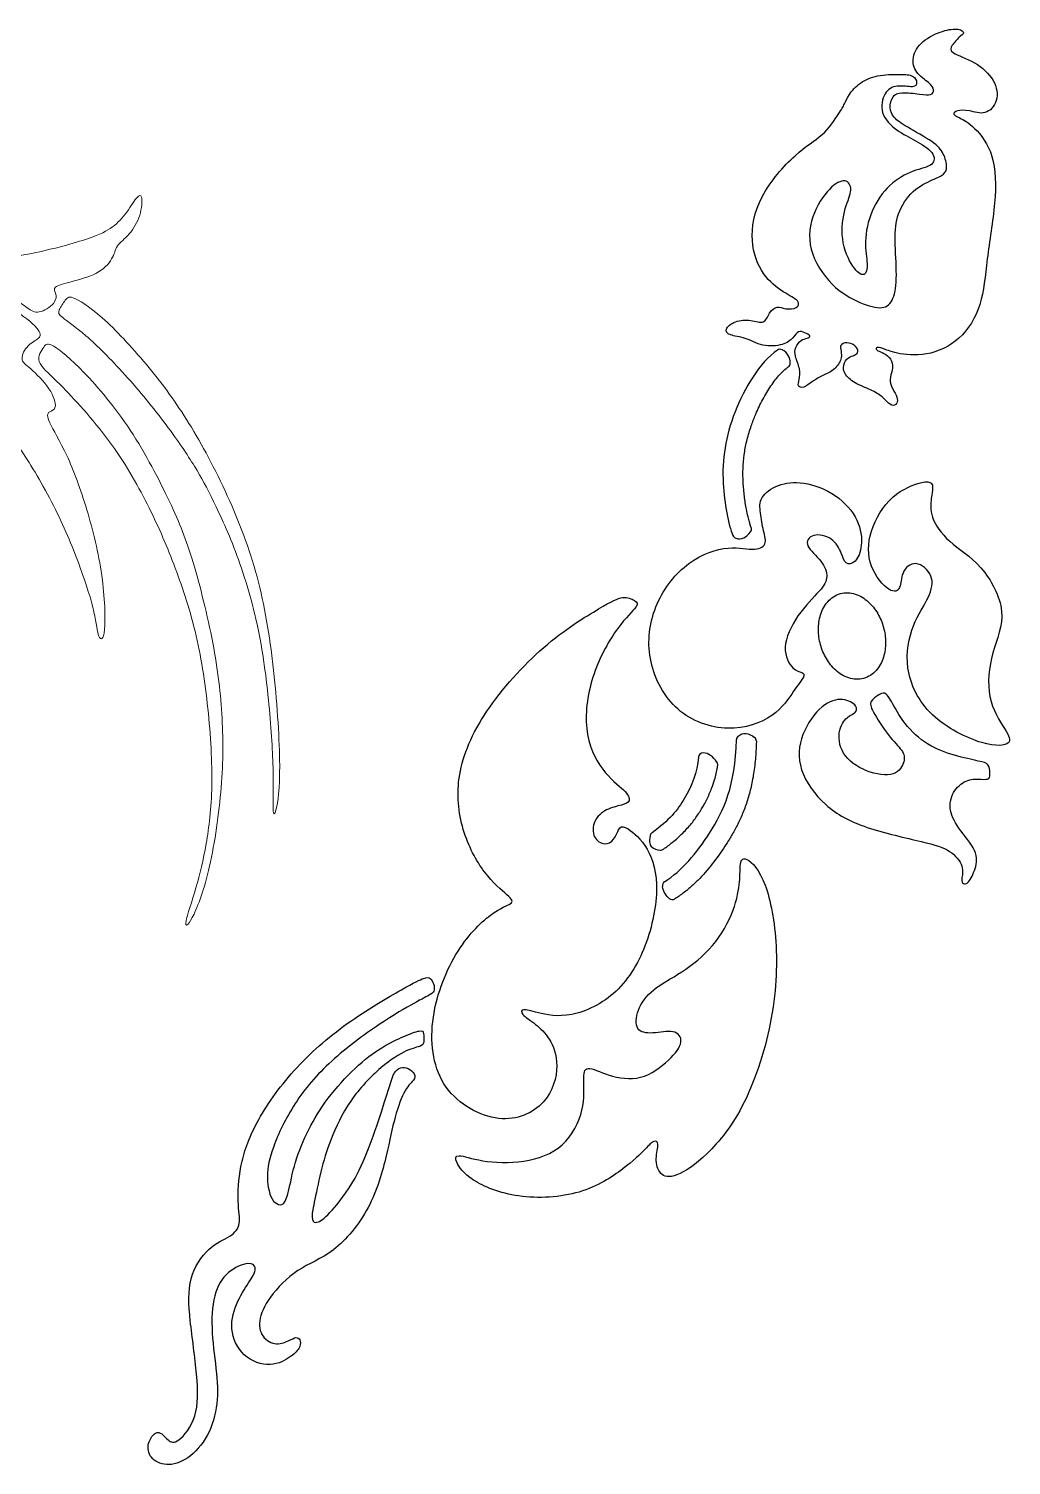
# Model space of a CAD drawing. Header units: millimetres. Extents: x -84 to 83, y -94 to 93.
# Drawn here: x 54.78 to 82.26, y -88.56 to -48.41 of the extents above; entities that cross this region are included whole.
import ezdxf

# ---------------------------------------------------------------- set-up
doc = ezdxf.new("R2010")
doc.units = ezdxf.units.MM
doc.header["$MEASUREMENT"] = 0
doc.layers.add('Default', color=18, linetype='Continuous')
doc.layers.add('Layer 1', color=7, linetype='Continuous')

msp = doc.modelspace()

# ---------------------------------------------------------------- linework, layer by layer
at = {"layer": 'Default', "color": 5}
for centre, start, end in [((75.789, -57.504), 62.2453, 124.6415), ((75.944, -57.758), 305.5053, 1.2276), ((74.593, -62.53), 202.1074, 252.7325), ((74.861, -62.398), 322.3766, 21.0015), ((74.702, -68.285), 129.3039, 178.7325), ((74.999, -68.322), 358.5281, 52.3387), ((73.638, -68.78), 88.547, 177.0173), ((73.917, -68.985), 352.1969, 34.0347), ((72.29, -70.989), 125.9633, 166.0485), ((72.456, -71.236), 266.2021, 305.8582), ((72.629, -72.364), 122.1415, 190.5581), ((72.777, -72.623), 230.1304, 301.8948)]:
    msp.add_arc(centre, 0.131, start, end, dxfattribs=at)
for points in [[(77.419, -50.81), (77.322, -50.959), (77.01, -51.422), (76.276, -51.81), (75.137, -53.115), (74.919, -54.382), (75.284, -55.335), (75.912, -55.806), (76.359, -56.021), (76.296, -56.237), (75.922, -56.262), (75.709, -56.143), (75.477, -56.335), (75.363, -56.691), (74.987, -56.534), (74.517, -56.571), (74.217, -56.821), (74.355, -56.994), (74.809, -57.023), (75.286, -57.311), (75.908, -57.265), (76.167, -57.052), (76.303, -56.841), (76.478, -56.901), (76.671, -57.004), (76.557, -57.07), (76.375, -57.094), (76.21, -57.316), (76.19, -57.549), (76.364, -57.923), (76.334, -58.239), (76.262, -58.408), (76.439, -58.474), (76.694, -58.267), (76.952, -58.114), (77.296, -57.974), (77.515, -57.679), (77.504, -57.408), (77.454, -57.252), (77.64, -57.159), (77.911, -57.259), (78.002, -57.45), (77.877, -57.546), (77.703, -57.582), (77.535, -57.799), (77.582, -58.094), (77.914, -58.348), (78.406, -58.528), (78.693, -58.726), (78.869, -58.946), (79.05, -58.948), (79.091, -58.764), (78.982, -58.555), (78.829, -58.268), (78.915, -58.036), (78.958, -57.752), (78.812, -57.54), (78.58, -57.435), (78.462, -57.388), (78.486, -57.305), (78.624, -57.325), (78.983, -57.491), (79.87, -57.591), (80.854, -57.153), (81.461, -56.156), (81.551, -54.925), (81.84, -53.227), (81.814, -51.895), (81.2, -51.106), (80.775, -50.883), (80.602, -50.8), (80.715, -50.697), (81.065, -50.675), (81.536, -50.855), (81.914, -50.448), (81.825, -49.841), (81.257, -49.322), (80.498, -49.075), (80.583, -48.889), (80.81, -48.621), (80.976, -48.54), (80.811, -48.397), (80.364, -48.445), (79.725, -48.743), (79.462, -49.219), (79.556, -49.658), (79.989, -49.93), (80.115, -50.126), (80.035, -50.292), (79.734, -50.24), (79.143, -50.175), (78.932, -50.275), (78.833, -50.632), (78.955, -50.902), (79.269, -51.124), (80.132, -51.599), (80.381, -51.894), (80.478, -52.313), (80.398, -52.479), (80.101, -52.616), (79.476, -52.899), (79.045, -53.586), (78.98, -54.263), (79.074, -55.373), (78.98, -56.002), (78.693, -56.286), (78.057, -56.104), (77.227, -55.66), (76.518, -54.57), (76.68, -53.506), (77.258, -52.739), (77.687, -52.589), (77.833, -52.954), (77.558, -53.443), (77.475, -54.437), (77.892, -55.215), (78.175, -55.356), (78.263, -55.032), (78.127, -54.4), (78.309, -53.482), (78.835, -52.729), (79.527, -52.348), (80.122, -52.25), (80.123, -51.872), (79.574, -51.523), (79.049, -51.286), (78.552, -50.774), (78.695, -50.168), (79.041, -49.965), (79.557, -50.078), (79.639, -49.928), (79.544, -49.708), (79.173, -49.679), (78.483, -49.703), (78.01, -49.907), (77.693, -50.263), (77.59, -50.525), (77.515, -50.66), (77.419, -50.81)], [(76.075, -57.755), (76.072, -57.602), (76.003, -57.468), (75.85, -57.387)], [(73.105, -63.467), (72.75, -63.768), (72.16, -64.63), (72.034, -66.105), (72.806, -67.588), (74.364, -68.132), (75.703, -67.661), (76.201, -66.857), (76.506, -66.491), (76.425, -66.392), (76.163, -66.369), (75.802, -65.759), (76.243, -64.78), (76.977, -64.069), (77.15, -63.748), (77, -63.285), (76.432, -62.853), (76.679, -62.494), (77.269, -62.623), (77.539, -63.094), (77.596, -63.401), (77.906, -63.364), (78.109, -62.891), (78.03, -62.151), (77.398, -61.4), (76.405, -61.04), (75.716, -61.129), (75.196, -61.512), (75.235, -61.922), (75.323, -62.473), (75.444, -62.842), (75.076, -63.025), (74.289, -62.824), (73.46, -63.166), (73.105, -63.467)], [(78.943, -61.509), (78.675, -61.749), (78.234, -62.465), (78.24, -63.471), (78.892, -64.231), (79.19, -64.077), (79.153, -63.613), (79.566, -63.218), (80.121, -63.686), (79.993, -64.292), (79.482, -65.013), (79.213, -66.253), (79.87, -67.685), (81.599, -68.521), (82.318, -68.411), (82.131, -68.07), (81.534, -67.148), (81.682, -65.813), (82.195, -64.751), (81.447, -63.343), (80.451, -62.763), (79.963, -62.035), (80.021, -61.501), (80.063, -61.224), (80.045, -61.107), (79.845, -61.026), (79.212, -61.269), (78.943, -61.509)], [(74.554, -62.655), (74.711, -62.704), (74.846, -62.631), (74.964, -62.478)], [(78.128, -66.571), (78.195, -66.553), (78.325, -66.494), (78.486, -66.353), (78.606, -66.177), (78.687, -65.981), (78.732, -65.774), (78.746, -65.562), (78.73, -65.351), (78.687, -65.143), (78.618, -64.943), (78.524, -64.753), (78.404, -64.578), (78.259, -64.423), (78.089, -64.296), (77.896, -64.206), (77.686, -64.167), (77.474, -64.19), (77.279, -64.279), (77.118, -64.42), (76.999, -64.595), (76.918, -64.792), (76.872, -64.999), (76.859, -65.21), (76.874, -65.422), (76.917, -65.629), (76.986, -65.829), (77.081, -66.019), (77.2, -66.194), (77.345, -66.349), (77.515, -66.477), (77.708, -66.566), (77.918, -66.606), (78.06, -66.59), (78.128, -66.571)], [(70.718, -64.628), (70.348, -64.846), (69.188, -65.553), (67.424, -67.524), (66.68, -69.292), (66.853, -70.844), (67.514, -72.084), (68.259, -72.692), (68.375, -72.863), (67.776, -73.034), (66.671, -74.134), (65.899, -76.175), (66.21, -78.159), (67.997, -79.136), (69.336, -78.509), (69.651, -77.321), (69.348, -76.599), (68.965, -76.223), (68.516, -75.943), (68.574, -75.786), (68.933, -75.901), (69.89, -76.109), (71.296, -75.443), (72.147, -73.981), (72.452, -72.212), (72.051, -71.145), (71.399, -70.649), (71.284, -70.751), (71.161, -71.092), (70.899, -71.257), (70.544, -71.044), (70.556, -70.534), (70.92, -70.21), (71.393, -70.11), (71.632, -70.018), (71.505, -69.718), (70.807, -69.22), (70.252, -68.047), (70.5, -66.392), (71.284, -65.033), (71.878, -64.515), (71.755, -64.398), (71.411, -64.247), (71.089, -64.41), (70.718, -64.628)], [(79.289, -67.83), (79.461, -68.053), (79.897, -68.458), (80.668, -68.734), (81.414, -68.9), (81.631, -68.94), (81.663, -69.231), (81.662, -69.394), (81.439, -69.394), (81.045, -69.363), (80.632, -69.674), (80.482, -70.186), (80.732, -70.734), (81.336, -71.41), (81.27, -71.889), (81.048, -72.327), (80.904, -72.318), (80.844, -72.219), (80.952, -71.829), (80.572, -71.36), (79.928, -71.16), (78.108, -70.768), (77.014, -70.174), (76.251, -69.115), (76.341, -68.115), (76.969, -67.252), (77.572, -67.093), (77.985, -67.348), (77.9, -67.559), (77.72, -67.59), (77.396, -67.952), (77.458, -68.699), (78.184, -69.217), (79.061, -69.332), (79.295, -68.87), (79.246, -68.596), (78.831, -68.208), (78.324, -67.42), (78.297, -67.209), (78.528, -67.034), (78.724, -66.942), (78.863, -67.119), (79.116, -67.607), (79.289, -67.83)], [(74.619, -68.183), (74.755, -68.072), (74.915, -68.092), (75.079, -68.218)], [(74.026, -68.911), (73.923, -68.759), (73.785, -68.653), (73.642, -68.649)], [(74.656, -72.257), (74.637, -72.451), (74.548, -73.033), (73.955, -74.09), (73.03, -74.821), (72.187, -75.246), (71.77, -75.846), (71.729, -76.435), (72.2, -76.518), (72.865, -76.36), (73.121, -76.712), (72.746, -77.219), (71.912, -77.852), (70.952, -77.683), (70.331, -77.351), (70.279, -77.73), (70.356, -78.587), (69.805, -79.726), (68.638, -80.137), (67.382, -80.083), (66.711, -79.831), (66.696, -80.054), (67.056, -80.583), (68.395, -81.148), (70.288, -81.04), (71.495, -80.24), (72.078, -79.672), (72.263, -79.466), (72.426, -79.535), (72.286, -79.982), (72.405, -80.468), (72.833, -80.562), (73.711, -79.968), (74.835, -78.629), (75.677, -76.004), (75.735, -73.7), (75.349, -72.006), (74.725, -71.455), (74.662, -71.869), (74.675, -72.063), (74.656, -72.257)], [(72.693, -72.723), (72.612, -72.656), (72.527, -72.534), (72.5, -72.388)], [(65.202, -75.274), (64.831, -75.483), (63.647, -76.168), (62.132, -77.497), (61.056, -79.04), (60.66, -80.235), (60.608, -81.266), (60.738, -81.844), (60.468, -82.167), (59.804, -82.425), (59.224, -83.307), (59.266, -84.436), (59.518, -86.105), (59.524, -87.249), (58.928, -87.997), (58.668, -87.869), (58.499, -87.659), (58.339, -87.618), (58.111, -87.882), (58.108, -88.322), (58.547, -88.602), (59.148, -88.481), (59.768, -87.876), (60.085, -86.953), (60.058, -86.039), (59.874, -84.848), (59.929, -83.752), (60.319, -83.115), (60.99, -82.852), (61.166, -83.032), (61.046, -83.308), (60.654, -83.855), (60.368, -84.641), (60.644, -85.473), (61.479, -85.867), (62.108, -85.553), (62.376, -85.286), (62.392, -85.083), (62.298, -84.965), (62.137, -85.031), (61.779, -85.227), (61.318, -85.059), (61.167, -84.548), (61.46, -83.896), (62.276, -83.034), (63.291, -82.693), (64.379, -81.414), (64.821, -79.815), (65.006, -78.8), (65.318, -77.993), (65.582, -77.789), (65.592, -77.629), (65.393, -77.44), (65.177, -77.428), (64.99, -77.569), (64.903, -77.885), (64.58, -78.89), (64.141, -80.145), (63.68, -80.945), (63.107, -81.641), (62.776, -81.838), (62.675, -81.657), (62.748, -81.319), (62.942, -80.34), (63.195, -79.501), (63.715, -78.355), (64.665, -77.366), (65.397, -76.919), (65.792, -76.854), (65.836, -76.751), (65.839, -76.46), (65.759, -76.381), (65.295, -76.565), (64.678, -76.843), (63.917, -77.415), (63.106, -78.314), (62.597, -79.162), (62.203, -80.092), (62.045, -81.002), (61.906, -81.312), (61.72, -81.268), (61.538, -81.109), (61.412, -80.493), (61.555, -79.744), (62.169, -78.424), (63.171, -77.256), (64.667, -76.158), (65.649, -75.59), (66.067, -75.391), (66.129, -75.29), (66.12, -75.109), (66.014, -74.93), (65.873, -74.916), (65.573, -75.065), (65.202, -75.274)]]:
    msp.add_open_spline(points, degree=3, dxfattribs=at)
for points, knots in [([(75.715, -57.396), (75.216, -57.74), (74.352, -59.203), (74.087, -60.967), (74.348, -62.275), (74.472, -62.579)], [70.312651, 70.312651, 70.312651, 70.312651, 77.71816, 85.426391, 91.792124, 91.792124, 91.792124, 91.792124]), ([(74.983, -62.351), (74.978, -62.337), (74.96, -62.287), (74.929, -62.189), (74.889, -62.033), (74.839, -61.794), (74.789, -61.474), (74.755, -61.092), (74.75, -60.706), (74.782, -60.321), (74.853, -59.937), (74.957, -59.574), (75.072, -59.271), (75.208, -58.96), (75.347, -58.692), (75.502, -58.441), (75.623, -58.27), (75.735, -58.13), (75.846, -58.011), (75.936, -57.928), (75.999, -57.88), (76.02, -57.865)], [48.836477, 48.836477, 48.836477, 48.836477, 48.998654, 49.453869, 50.009716, 50.830616, 52.250482, 53.717418, 55.207323, 56.66117, 58.132008, 59.674952, 60.971439, 61.832338, 63.56672, 64.408407, 65.212096, 65.961559, 66.454843, 67.074454, 67.362362, 67.362362, 67.362362, 67.362362]), ([(72.559, -72.253), (73.043, -71.95), (73.935, -70.886), (74.542, -69.571), (74.571, -68.282)], [68.671428, 68.671428, 68.671428, 68.671428, 77.050919, 86.486106, 86.486106, 86.486106, 86.486106]), ([(75.13, -68.325), (75.126, -68.454), (75.113, -68.739), (75.067, -69.164), (74.989, -69.587), (74.885, -69.971), (74.759, -70.32), (74.615, -70.637), (74.458, -70.926), (74.239, -71.282), (73.948, -71.702), (73.619, -72.091), (73.328, -72.373), (73.096, -72.567), (72.931, -72.681), (72.846, -72.734)], [46.262896, 46.262896, 46.262896, 46.262896, 47.73993, 49.516853, 51.147323, 52.655969, 54.063836, 55.386893, 56.637814, 57.828776, 60.16207, 62.486549, 63.642, 64.794386, 65.936976, 65.936976, 65.936976, 65.936976]), ([(73.507, -68.774), (73.486, -69.18), (73.157, -69.977), (72.687, -70.538), (72.213, -70.883)], [-1245.687594, -1245.687594, -1245.687594, -1245.687594, -1240.698203, -1235.677107, -1235.677107, -1235.677107, -1235.677107]), ([(72.532, -71.342), (72.616, -71.282), (72.802, -71.14), (73.024, -70.944), (73.197, -70.763), (73.312, -70.63), (73.416, -70.494), (73.509, -70.358), (73.591, -70.226), (73.668, -70.092), (73.768, -69.903), (73.871, -69.672), (73.975, -69.371), (74.025, -69.155), (74.045, -69.019), (74.047, -69.002)], [-1259.748173, -1259.748173, -1259.748173, -1259.748173, -1258.567188, -1257.071425, -1256.374351, -1255.703422, -1255.054816, -1254.42522, -1253.810522, -1253.285633, -1252.658454, -1251.360857, -1250.401715, -1249.014425, -1248.827814, -1248.827814, -1248.827814, -1248.827814]), ([(72.162, -70.957), (72.113, -71.155), (72.186, -71.309), (72.341, -71.36), (72.447, -71.367)], [-1235.327297, -1235.327297, -1235.327297, -1235.327297, -1233.996988, -1232.747093, -1232.747093, -1232.747093, -1232.747093])]:
    msp.add_open_spline(points, degree=3, knots=knots, dxfattribs=at)
at = {"layer": 'Layer 1', "color": 5, "lineweight": 20}
for points, knots in [([(56.283, -54.328), (55.867, -54.46), (55.233, -54.631), (54.644, -54.734), (54.055, -54.838), (53.512, -54.874), (53.069, -54.884), (52.625, -54.894), (52.279, -54.877), (52.047, -54.851), (51.815, -54.825), (51.697, -54.789), (51.658, -54.741), (51.618, -54.693), (51.658, -54.634), (51.651, -54.583), (51.644, -54.532), (51.592, -54.489), (51.478, -54.475), (51.365, -54.46), (51.191, -54.473), (51.092, -54.507), (50.993, -54.542), (50.97, -54.598), (50.947, -54.674), (50.924, -54.749), (50.901, -54.845), (50.964, -54.92), (51.026, -54.996), (51.174, -55.052), (51.36, -55.068), (51.546, -55.085), (51.769, -55.062), (51.898, -55.062), (52.026, -55.062), (52.059, -55.085), (52.034, -55.126), (52.009, -55.167), (51.927, -55.226), (51.733, -55.247), (51.539, -55.269), (51.233, -55.252), (51.005, -55.243), (50.776, -55.233), (50.625, -55.229), (50.58, -55.252), (50.536, -55.275), (50.599, -55.325), (50.801, -55.399), (51.003, -55.473), (51.345, -55.571), (51.695, -55.659), (52.046, -55.746), (52.404, -55.821), (52.779, -55.861), (53.154, -55.9), (53.545, -55.904), (53.813, -55.91), (54.081, -55.917), (54.226, -55.927), (54.364, -55.981), (54.502, -56.035), (54.634, -56.134), (54.744, -56.213), (54.854, -56.292), (54.943, -56.351), (55.076, -56.326), (55.21, -56.302), (55.387, -56.193), (55.474, -56.088), (55.561, -55.983), (55.558, -55.881), (55.535, -55.807), (55.512, -55.733), (55.469, -55.686), (55.53, -55.639), (55.591, -55.591), (55.756, -55.542), (55.971, -55.484), (56.186, -55.427), (56.453, -55.361), (56.662, -55.251), (56.87, -55.141), (57.022, -54.986), (57.102, -54.848), (57.183, -54.71), (57.193, -54.588), (57.265, -54.483), (57.337, -54.378), (57.472, -54.289), (57.594, -54.149), (57.716, -54.009), (57.824, -53.818), (57.885, -53.624), (57.946, -53.43), (57.959, -53.233), (57.941, -53.138), (57.923, -53.042), (57.874, -53.049), (57.793, -53.147), (57.712, -53.246), (57.601, -53.437), (57.479, -53.596), (57.357, -53.756), (57.226, -53.884), (57.061, -53.994), (56.897, -54.105), (56.699, -54.197), (56.283, -54.328)], [0, 0, 0, 0, 0.027027, 0.027027, 0.027027, 0.054054, 0.054054, 0.054054, 0.081081, 0.081081, 0.081081, 0.108108, 0.108108, 0.108108, 0.135135, 0.135135, 0.135135, 0.162162, 0.162162, 0.162162, 0.189189, 0.189189, 0.189189, 0.216216, 0.216216, 0.216216, 0.243243, 0.243243, 0.243243, 0.27027, 0.27027, 0.27027, 0.297297, 0.297297, 0.297297, 0.324324, 0.324324, 0.324324, 0.351351, 0.351351, 0.351351, 0.378378, 0.378378, 0.378378, 0.405405, 0.405405, 0.405405, 0.432432, 0.432432, 0.432432, 0.459459, 0.459459, 0.459459, 0.486486, 0.486486, 0.486486, 0.513514, 0.513514, 0.513514, 0.540541, 0.540541, 0.540541, 0.567568, 0.567568, 0.567568, 0.594595, 0.594595, 0.594595, 0.621622, 0.621622, 0.621622, 0.648649, 0.648649, 0.648649, 0.675676, 0.675676, 0.675676, 0.702703, 0.702703, 0.702703, 0.72973, 0.72973, 0.72973, 0.756757, 0.756757, 0.756757, 0.783784, 0.783784, 0.783784, 0.810811, 0.810811, 0.810811, 0.837838, 0.837838, 0.837838, 0.864865, 0.864865, 0.864865, 0.891892, 0.891892, 0.891892, 0.918919, 0.918919, 0.918919, 0.945946, 0.945946, 0.945946, 1, 1, 1, 1]), ([(52.827, -58.605), (52.968, -58.768), (53.169, -59.005), (53.314, -59.156), (53.458, -59.308), (53.547, -59.373), (53.654, -59.413), (53.761, -59.452), (53.886, -59.465), (54.039, -59.576), (54.192, -59.686), (54.373, -59.893), (54.636, -60.291), (54.899, -60.689), (55.244, -61.278), (55.529, -61.847), (55.813, -62.415), (56.037, -62.965), (56.216, -63.455), (56.395, -63.945), (56.53, -64.376), (56.606, -64.708), (56.681, -65.04), (56.698, -65.274), (56.745, -65.39), (56.793, -65.507), (56.872, -65.507), (56.902, -65.206), (56.931, -64.905), (56.912, -64.303), (56.824, -63.687), (56.737, -63.07), (56.583, -62.438), (56.408, -61.86), (56.234, -61.281), (56.04, -60.755), (55.846, -60.339), (55.652, -59.923), (55.458, -59.617), (55.371, -59.428), (55.284, -59.238), (55.303, -59.166), (55.359, -59.127), (55.415, -59.087), (55.507, -59.081), (55.525, -58.979), (55.543, -58.877), (55.487, -58.679), (55.349, -58.474), (55.211, -58.268), (54.991, -58.054), (54.838, -57.921), (54.685, -57.788), (54.599, -57.735), (54.595, -57.633), (54.59, -57.532), (54.665, -57.38), (54.766, -57.278), (54.866, -57.176), (54.991, -57.124), (55.058, -57.061), (55.126, -56.999), (55.136, -56.926), (55.006, -56.778), (54.876, -56.63), (54.606, -56.407), (54.405, -56.306), (54.205, -56.206), (54.073, -56.229), (53.859, -56.234), (53.646, -56.239), (53.35, -56.226), (52.996, -56.19), (52.643, -56.153), (52.231, -56.094), (51.919, -56.04), (51.607, -55.986), (51.393, -55.936), (51.186, -55.887), (50.978, -55.838), (50.778, -55.788), (50.671, -55.782), (50.564, -55.775), (50.551, -55.811), (50.61, -55.866), (50.669, -55.92), (50.801, -55.992), (51.015, -56.107), (51.228, -56.223), (51.524, -56.38), (51.766, -56.522), (52.008, -56.663), (52.195, -56.788), (52.248, -56.866), (52.301, -56.943), (52.218, -56.972), (52.064, -56.941), (51.909, -56.91), (51.682, -56.818), (51.464, -56.731), (51.245, -56.644), (51.034, -56.561), (50.9, -56.548), (50.765, -56.535), (50.705, -56.591), (50.607, -56.639), (50.508, -56.686), (50.37, -56.726), (50.304, -56.772), (50.238, -56.818), (50.245, -56.87), (50.388, -56.982), (50.531, -57.094), (50.811, -57.265), (51.044, -57.466), (51.278, -57.666), (51.465, -57.897), (51.646, -58.02), (51.827, -58.143), (52.001, -58.16), (52.146, -58.183), (52.291, -58.206), (52.406, -58.235), (52.504, -58.295), (52.603, -58.354), (52.685, -58.443), (52.827, -58.605)], [0, 0, 0, 0, 0.023256, 0.023256, 0.023256, 0.046512, 0.046512, 0.046512, 0.069767, 0.069767, 0.069767, 0.093023, 0.093023, 0.093023, 0.116279, 0.116279, 0.116279, 0.139535, 0.139535, 0.139535, 0.162791, 0.162791, 0.162791, 0.186047, 0.186047, 0.186047, 0.209302, 0.209302, 0.209302, 0.232558, 0.232558, 0.232558, 0.255814, 0.255814, 0.255814, 0.27907, 0.27907, 0.27907, 0.302326, 0.302326, 0.302326, 0.325581, 0.325581, 0.325581, 0.348837, 0.348837, 0.348837, 0.372093, 0.372093, 0.372093, 0.395349, 0.395349, 0.395349, 0.418605, 0.418605, 0.418605, 0.44186, 0.44186, 0.44186, 0.465116, 0.465116, 0.465116, 0.488372, 0.488372, 0.488372, 0.511628, 0.511628, 0.511628, 0.534884, 0.534884, 0.534884, 0.55814, 0.55814, 0.55814, 0.581395, 0.581395, 0.581395, 0.604651, 0.604651, 0.604651, 0.627907, 0.627907, 0.627907, 0.651163, 0.651163, 0.651163, 0.674419, 0.674419, 0.674419, 0.697674, 0.697674, 0.697674, 0.72093, 0.72093, 0.72093, 0.744186, 0.744186, 0.744186, 0.767442, 0.767442, 0.767442, 0.790698, 0.790698, 0.790698, 0.813953, 0.813953, 0.813953, 0.837209, 0.837209, 0.837209, 0.860465, 0.860465, 0.860465, 0.883721, 0.883721, 0.883721, 0.906977, 0.906977, 0.906977, 0.930233, 0.930233, 0.930233, 0.953488, 0.953488, 0.953488, 1, 1, 1, 1]), ([(59.952, -61.626), (60.143, -62.016), (60.38, -62.526), (60.605, -63.134), (60.83, -63.743), (61.044, -64.45), (61.198, -65.196), (61.353, -65.943), (61.448, -66.729), (61.513, -67.434), (61.577, -68.14), (61.61, -68.765), (61.618, -69.243), (61.626, -69.722), (61.61, -70.054), (61.618, -70.225), (61.626, -70.396), (61.659, -70.406), (61.703, -70.223), (61.748, -70.041), (61.804, -69.666), (61.8, -68.992), (61.797, -68.317), (61.735, -67.344), (61.638, -66.435), (61.541, -65.525), (61.409, -64.68), (61.205, -63.882), (61.001, -63.085), (60.725, -62.335), (60.398, -61.602), (60.07, -60.868), (59.692, -60.151), (59.33, -59.553), (58.969, -58.954), (58.623, -58.474), (58.224, -57.982), (57.824, -57.491), (57.37, -56.987), (56.982, -56.626), (56.594, -56.264), (56.272, -56.043), (56.089, -55.958), (55.907, -55.872), (55.864, -55.922), (55.805, -56.002), (55.746, -56.083), (55.67, -56.195), (55.637, -56.272), (55.604, -56.349), (55.614, -56.392), (55.732, -56.487), (55.851, -56.583), (56.078, -56.731), (56.384, -56.996), (56.689, -57.26), (57.074, -57.642), (57.474, -58.086), (57.873, -58.53), (58.288, -59.036), (58.623, -59.482), (58.959, -59.928), (59.215, -60.312), (59.416, -60.64), (59.617, -60.967), (59.761, -61.237), (59.952, -61.626)], [0, 0, 0, 0, 0.043478, 0.043478, 0.043478, 0.086957, 0.086957, 0.086957, 0.130435, 0.130435, 0.130435, 0.173913, 0.173913, 0.173913, 0.217391, 0.217391, 0.217391, 0.26087, 0.26087, 0.26087, 0.304348, 0.304348, 0.304348, 0.347826, 0.347826, 0.347826, 0.391304, 0.391304, 0.391304, 0.434783, 0.434783, 0.434783, 0.478261, 0.478261, 0.478261, 0.521739, 0.521739, 0.521739, 0.565217, 0.565217, 0.565217, 0.608696, 0.608696, 0.608696, 0.652174, 0.652174, 0.652174, 0.695652, 0.695652, 0.695652, 0.73913, 0.73913, 0.73913, 0.782609, 0.782609, 0.782609, 0.826087, 0.826087, 0.826087, 0.869565, 0.869565, 0.869565, 0.913043, 0.913043, 0.913043, 1, 1, 1, 1]), ([(58.719, -61.63), (58.436, -61.029), (58.051, -60.286), (57.622, -59.635), (57.193, -58.984), (56.719, -58.425), (56.334, -58.027), (55.949, -57.629), (55.653, -57.392), (55.484, -57.288), (55.315, -57.185), (55.272, -57.214), (55.201, -57.31), (55.131, -57.405), (55.032, -57.566), (55.076, -57.716), (55.121, -57.865), (55.308, -58.004), (55.672, -58.369), (56.035, -58.734), (56.574, -59.326), (57.017, -59.923), (57.459, -60.52), (57.804, -61.121), (58.094, -61.692), (58.383, -62.263), (58.617, -62.802), (58.839, -63.381), (59.061, -63.96), (59.271, -64.578), (59.434, -65.254), (59.597, -65.93), (59.712, -66.663), (59.791, -67.411), (59.87, -68.16), (59.913, -68.923), (59.901, -69.566), (59.89, -70.209), (59.824, -70.732), (59.745, -71.189), (59.666, -71.646), (59.574, -72.037), (59.46, -72.422), (59.347, -72.807), (59.212, -73.185), (59.182, -73.358), (59.153, -73.53), (59.228, -73.497), (59.355, -73.257), (59.482, -73.017), (59.659, -72.57), (59.811, -71.939), (59.962, -71.307), (60.087, -70.491), (60.153, -69.753), (60.218, -69.015), (60.225, -68.354), (60.189, -67.683), (60.153, -67.012), (60.074, -66.331), (59.929, -65.573), (59.784, -64.815), (59.574, -63.979), (59.378, -63.333), (59.182, -62.687), (59.002, -62.23), (58.719, -61.63)], [0, 0, 0, 0, 0.043478, 0.043478, 0.043478, 0.086957, 0.086957, 0.086957, 0.130435, 0.130435, 0.130435, 0.173913, 0.173913, 0.173913, 0.217391, 0.217391, 0.217391, 0.26087, 0.26087, 0.26087, 0.304348, 0.304348, 0.304348, 0.347826, 0.347826, 0.347826, 0.391304, 0.391304, 0.391304, 0.434783, 0.434783, 0.434783, 0.478261, 0.478261, 0.478261, 0.521739, 0.521739, 0.521739, 0.565217, 0.565217, 0.565217, 0.608696, 0.608696, 0.608696, 0.652174, 0.652174, 0.652174, 0.695652, 0.695652, 0.695652, 0.73913, 0.73913, 0.73913, 0.782609, 0.782609, 0.782609, 0.826087, 0.826087, 0.826087, 0.869565, 0.869565, 0.869565, 0.913043, 0.913043, 0.913043, 1, 1, 1, 1])]:
    msp.add_open_spline(points, degree=3, knots=knots, dxfattribs=at)

doc.saveas('drawing.dxf')
